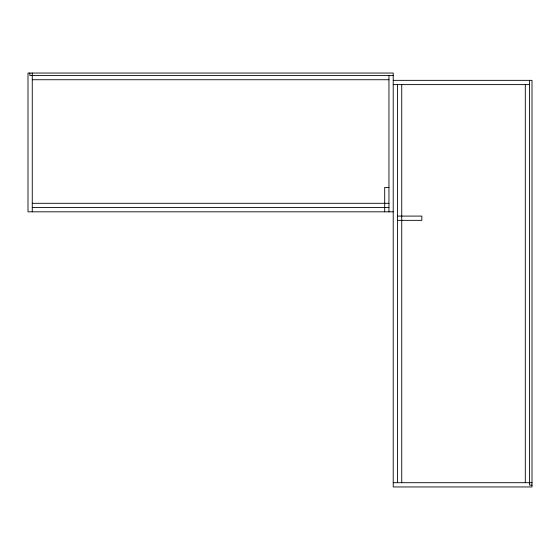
<?xml version="1.0" encoding="UTF-8"?>
<svg xmlns="http://www.w3.org/2000/svg" width="560" height="560" viewBox="0 0 560 560"><rect width="100%" height="100%" fill="white"/><g stroke="black" fill="none" stroke-linecap="round" stroke-linejoin="round"><path stroke-width="0.84" d="M393.218 75.481L29.827 75.481L29.827 73.045M32.263 79.737L388.955 79.737M393.218 80.346L532 80.346L532 486.955L393.218 486.955L393.218 73.045L28 73.045L28 211.827L393.218 211.827M393.218 84.609L529.564 84.609M388.955 187.481L384.699 187.481L384.699 211.827M32.263 203.301L388.955 203.301M32.263 207.564L388.955 207.564M397.481 216.09L421.827 216.09L421.827 220.346L397.481 220.346M393.218 482.699L532 482.699M532 485.128L529.564 485.128L529.564 80.346M525.301 84.609L525.301 482.699M401.737 84.609L401.737 482.699M397.481 84.609L397.481 482.699M388.955 75.481L388.955 211.827M32.263 73.045L32.263 211.827"/></g></svg>
